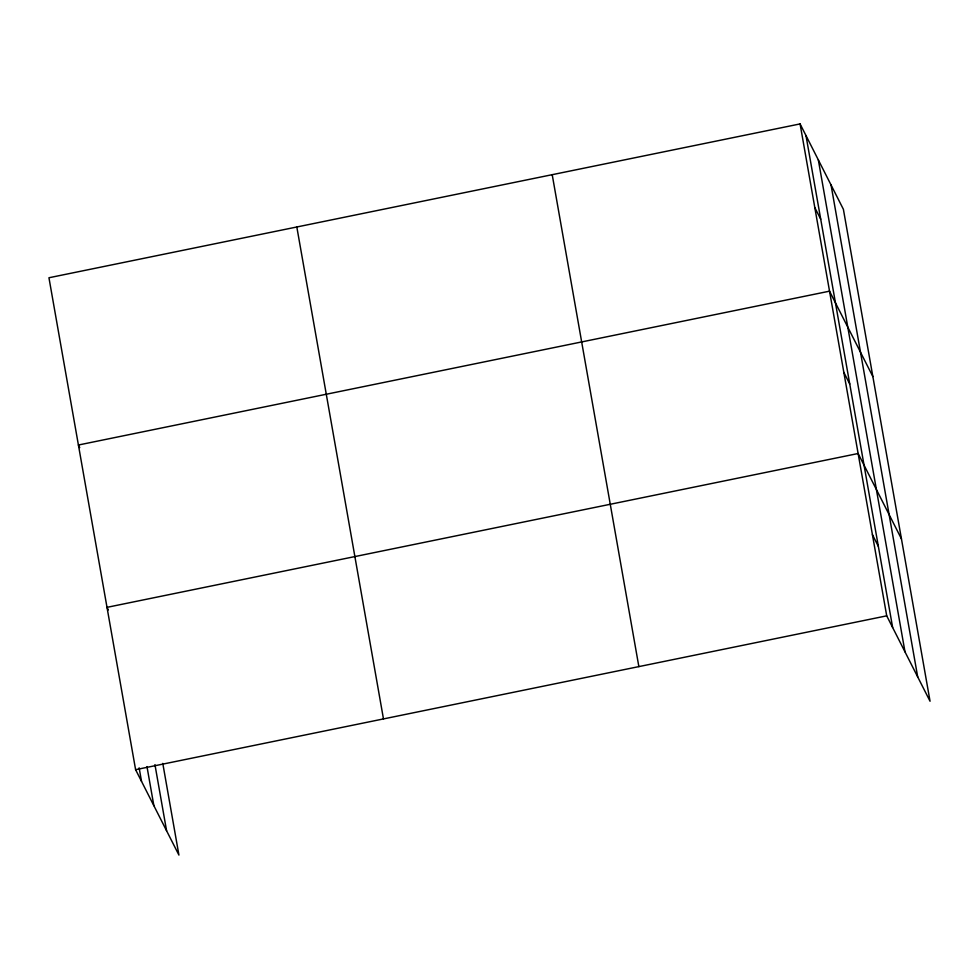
<?xml version="1.0" encoding="UTF-8"?>
<svg xmlns="http://www.w3.org/2000/svg" width="979" height="979" viewBox="0 0 979 979"><rect width="100%" height="100%" fill="white"/><g stroke="black" fill="none" stroke-linecap="round" stroke-linejoin="round"><path stroke-width="1.47" d="M800.076 123.917L886.717 615.84L930.05 701.245L843.396 209.31L800.076 123.917L48.95 277.755L135.604 769.69L178.924 855.083L162.783 763.4M135.604 769.69L886.717 615.84M814.797 207.536L820.72 219.198M872.864 376.572L829.531 291.167L78.418 445.017L79.727 447.599M843.825 372.338L849.748 384.001M901.451 538.903L858.13 453.51L107.005 607.347L108.326 609.941M872.424 534.669L878.347 546.331M831.049 184.982L917.702 676.905M818.334 159.907L904.988 651.843M805.986 135.567L892.64 627.502M552.205 174.678L638.859 666.613M296.821 226.981L383.474 718.916M154.939 764.611L166.589 830.755M146.985 766.594L153.862 805.68M139.14 767.817L141.514 781.34"/></g></svg>
